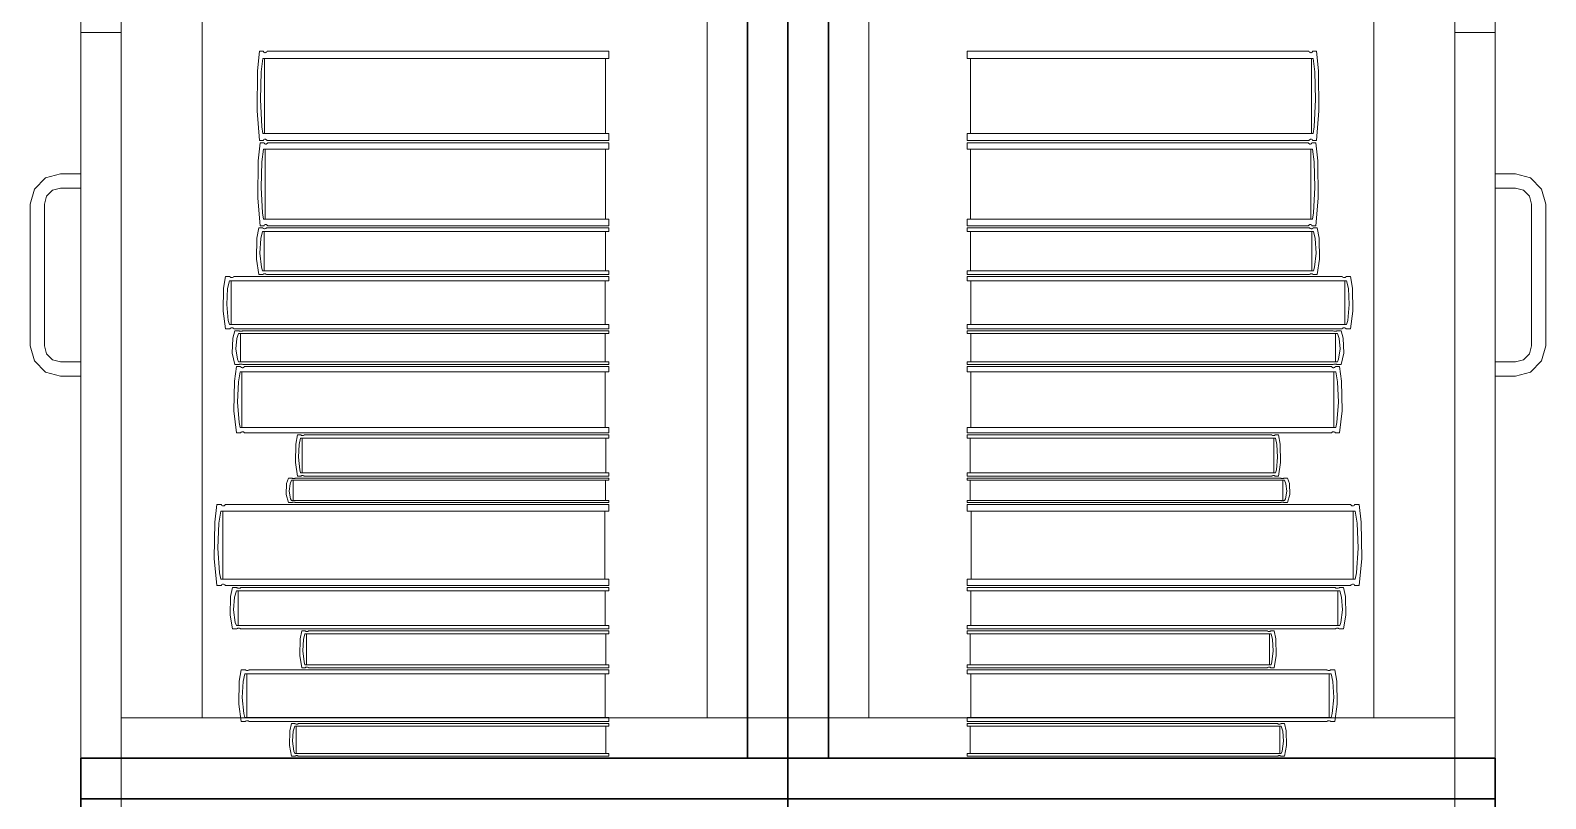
# Model space of a CAD drawing. Header units: inches. Extents: x -38 to 5698, y -33 to 92.
# Drawn here: x 105.296 to 106.046, y 35 to 35.38 of the extents above; entities that cross this region are included whole.
import ezdxf

# ---------------------------------------------------------------- set-up
doc = ezdxf.new("R2010")
doc.units = ezdxf.units.IN
doc.header["$MEASUREMENT"] = 0
doc.set_wipeout_variables(frame=1)
doc.linetypes.add('Wipeout_Contour', pattern=[1, 0, -1])
doc.layers.add('Interior - Mobiliario', color=7, linetype='Continuous')

msp = doc.modelspace()

# ---------------------------------------------------------------- linework, layer by layer
at = {"layer": 'Interior - Mobiliario', "color": 175, "linetype": 'Continuous', "lineweight": 13}
for p, q in [((105.34118, 36.48), (105.34118, 35.02)), ((105.65118, 35.02), (105.65118, 36.48)), ((105.69118, 35.02), (105.69118, 36.48)), ((106.00118, 36.48), (106.00118, 35.02)), ((105.34118, 36.46), (105.34118, 35.04)), ((105.38118, 35.04), (105.38118, 36.46)), ((105.63118, 36.46), (105.63118, 35.04)), ((105.71118, 36.46), (105.71118, 35.04)), ((105.96118, 35.04), (105.96118, 36.46)), ((106.00118, 36.46), (106.00118, 35.04)), ((105.32118, 35.379), (105.34118, 35.379)), ((106.02118, 35.379), (106.00118, 35.379)), ((105.40956, 35.36962), (105.40861, 35.35993)), ((105.41144, 35.36962), (105.40956, 35.36962)), ((105.41049, 35.35947), (105.41129, 35.36609)), ((105.41129, 35.36609), (105.58252, 35.36609)), ((105.41154, 35.36945), (105.41144, 35.36962)), ((105.41175, 35.36918), (105.41154, 35.36945)), ((105.41199, 35.369), (105.41175, 35.36918)), ((105.41224, 35.3689), (105.41199, 35.369)), ((105.41215, 35.36609), (105.41215, 35.32897)), ((105.4125, 35.36889), (105.41224, 35.3689)), ((105.41275, 35.36897), (105.4125, 35.36889)), ((105.41299, 35.36913), (105.41275, 35.36897)), ((105.41321, 35.36939), (105.41299, 35.36913)), ((105.41336, 35.36962), (105.41321, 35.36939)), ((105.58252, 35.36962), (105.41336, 35.36962)), ((105.58079, 35.32897), (105.58079, 35.36609)), ((105.58252, 35.36609), (105.58252, 35.36962)), ((105.75984, 35.36609), (105.75984, 35.36962)), ((105.75984, 35.36962), (105.92901, 35.36962)), ((105.93107, 35.36609), (105.75984, 35.36609)), ((105.76157, 35.32897), (105.76157, 35.36609)), ((105.92901, 35.36962), (105.92915, 35.36939)), ((105.92915, 35.36939), (105.92937, 35.36913)), ((105.92937, 35.36913), (105.92961, 35.36897)), ((105.92961, 35.36897), (105.92987, 35.36889)), ((105.92987, 35.36889), (105.93012, 35.3689)), ((105.93012, 35.3689), (105.93037, 35.369)), ((105.93021, 35.36609), (105.93021, 35.32897)), ((105.93037, 35.369), (105.93061, 35.36918)), ((105.93061, 35.36918), (105.93083, 35.36945)), ((105.93083, 35.36945), (105.93092, 35.36962)), ((105.93092, 35.36962), (105.9328, 35.36962)), ((105.93187, 35.35947), (105.93107, 35.36609)), ((105.9328, 35.36962), (105.93375, 35.35993)), ((105.40861, 35.35993), (105.4084, 35.34017)), ((105.41005, 35.34587), (105.41049, 35.35947)), ((105.93231, 35.34587), (105.93187, 35.35947)), ((105.93375, 35.35993), (105.93397, 35.34017)), ((105.4084, 35.34017), (105.40956, 35.32544)), ((105.41078, 35.33233), (105.41005, 35.34587)), ((105.93159, 35.33233), (105.93231, 35.34587)), ((105.93397, 35.34017), (105.9328, 35.32544)), ((105.40956, 35.32544), (105.41144, 35.32544)), ((105.41129, 35.32897), (105.41078, 35.33233)), ((105.58252, 35.32897), (105.41129, 35.32897)), ((105.41144, 35.32544), (105.41158, 35.32568)), ((105.41158, 35.32568), (105.41181, 35.32593)), ((105.41181, 35.32593), (105.41205, 35.3261)), ((105.41205, 35.3261), (105.4123, 35.32618)), ((105.4123, 35.32618), (105.41255, 35.32617)), ((105.41255, 35.32617), (105.4128, 35.32607)), ((105.4128, 35.32607), (105.41304, 35.32588)), ((105.41304, 35.32588), (105.41326, 35.32561)), ((105.41326, 35.32561), (105.41336, 35.32544)), ((105.41336, 35.32544), (105.58252, 35.32544)), ((105.58252, 35.32544), (105.58252, 35.32897)), ((105.75984, 35.32544), (105.75984, 35.32897)), ((105.75984, 35.32897), (105.93107, 35.32897)), ((105.92901, 35.32544), (105.75984, 35.32544)), ((105.9291, 35.32561), (105.92901, 35.32544)), ((105.92932, 35.32588), (105.9291, 35.32561)), ((105.92956, 35.32607), (105.92932, 35.32588)), ((105.92981, 35.32617), (105.92956, 35.32607)), ((105.93006, 35.32618), (105.92981, 35.32617)), ((105.93032, 35.3261), (105.93006, 35.32618)), ((105.93056, 35.32593), (105.93032, 35.3261)), ((105.93078, 35.32568), (105.93056, 35.32593)), ((105.93092, 35.32544), (105.93078, 35.32568)), ((105.9328, 35.32544), (105.93092, 35.32544)), ((105.93107, 35.32897), (105.93159, 35.33233)), ((105.40991, 35.32444), (105.40896, 35.31541)), ((105.41178, 35.32444), (105.40991, 35.32444)), ((105.41084, 35.31498), (105.41163, 35.32115)), ((105.41163, 35.32115), (105.58252, 35.32115)), ((105.41188, 35.32428), (105.41178, 35.32444)), ((105.4121, 35.32403), (105.41188, 35.32428)), ((105.41233, 35.32386), (105.4121, 35.32403)), ((105.41258, 35.32376), (105.41233, 35.32386)), ((105.4125, 35.32115), (105.4125, 35.28657)), ((105.41284, 35.32375), (105.41258, 35.32376)), ((105.41309, 35.32383), (105.41284, 35.32375)), ((105.41333, 35.32398), (105.41309, 35.32383)), ((105.41355, 35.32422), (105.41333, 35.32398)), ((105.41369, 35.32444), (105.41355, 35.32422)), ((105.58252, 35.32444), (105.41369, 35.32444)), ((105.5808, 35.28657), (105.5808, 35.32115)), ((105.58252, 35.32115), (105.58252, 35.32444)), ((105.75984, 35.32115), (105.75984, 35.32444)), ((105.75984, 35.32444), (105.92867, 35.32444)), ((105.93073, 35.32115), (105.75984, 35.32115)), ((105.76156, 35.28657), (105.76156, 35.32115)), ((105.92867, 35.32444), (105.92881, 35.32422)), ((105.92881, 35.32422), (105.92903, 35.32398)), ((105.92903, 35.32398), (105.92927, 35.32383)), ((105.92927, 35.32383), (105.92952, 35.32375)), ((105.92952, 35.32375), (105.92978, 35.32376)), ((105.92978, 35.32376), (105.93003, 35.32386)), ((105.92987, 35.32115), (105.92987, 35.28657)), ((105.93003, 35.32386), (105.93027, 35.32403)), ((105.93027, 35.32403), (105.93048, 35.32428)), ((105.93048, 35.32428), (105.93058, 35.32444)), ((105.93058, 35.32444), (105.93246, 35.32444)), ((105.93152, 35.31498), (105.93073, 35.32115)), ((105.93246, 35.32444), (105.9334, 35.31541)), ((105.40896, 35.31541), (105.40875, 35.29701)), ((105.4104, 35.30231), (105.41084, 35.31498)), ((105.93196, 35.30231), (105.93152, 35.31498)), ((105.9334, 35.31541), (105.93362, 35.29701)), ((105.30368, 35.30699), (105.29819, 35.3015)), ((105.31118, 35.309), (105.30368, 35.30699)), ((105.32118, 35.309), (105.31118, 35.309)), ((105.32118, 35.302), (105.32118, 35.309)), ((106.02118, 35.309), (106.03118, 35.309)), ((106.02118, 35.302), (106.02118, 35.309)), ((106.03118, 35.309), (106.03868, 35.30699)), ((106.03868, 35.30699), (106.04417, 35.3015)), ((105.29819, 35.3015), (105.29618, 35.294)), ((105.30318, 35.294), (105.30425, 35.298)), ((105.30425, 35.298), (105.30718, 35.30093)), ((105.30718, 35.30093), (105.31118, 35.302)), ((105.31118, 35.302), (105.32118, 35.302)), ((105.40875, 35.29701), (105.40991, 35.28328)), ((105.41112, 35.2897), (105.4104, 35.30231)), ((105.93124, 35.2897), (105.93196, 35.30231)), ((105.93362, 35.29701), (105.93246, 35.28328)), ((106.03118, 35.302), (106.02118, 35.302)), ((106.03518, 35.30093), (106.03118, 35.302)), ((106.03811, 35.298), (106.03518, 35.30093)), ((106.03918, 35.294), (106.03811, 35.298)), ((106.04417, 35.3015), (106.04618, 35.294)), ((105.29618, 35.294), (105.29618, 35.224)), ((105.30318, 35.224), (105.30318, 35.294)), ((105.41163, 35.28657), (105.41112, 35.2897)), ((105.93073, 35.28657), (105.93124, 35.2897)), ((106.03918, 35.224), (106.03918, 35.294)), ((106.04618, 35.294), (106.04618, 35.224)), ((105.40932, 35.28228), (105.40837, 35.27722)), ((105.4112, 35.28228), (105.40932, 35.28228)), ((105.40991, 35.28328), (105.41178, 35.28328)), ((105.41025, 35.27698), (105.41105, 35.28043)), ((105.41105, 35.28043), (105.58252, 35.28043)), ((105.4113, 35.28219), (105.4112, 35.28228)), ((105.41152, 35.28205), (105.4113, 35.28219)), ((105.41175, 35.28195), (105.41152, 35.28205)), ((105.58252, 35.28657), (105.41163, 35.28657)), ((105.41201, 35.2819), (105.41175, 35.28195)), ((105.41178, 35.28328), (105.41193, 35.2835)), ((105.41192, 35.28043), (105.41192, 35.26104)), ((105.41193, 35.2835), (105.41215, 35.28374)), ((105.41226, 35.2819), (105.41201, 35.2819)), ((105.41215, 35.28374), (105.41239, 35.28389)), ((105.41251, 35.28194), (105.41226, 35.2819)), ((105.41239, 35.28389), (105.41264, 35.28397)), ((105.41275, 35.28203), (105.41251, 35.28194)), ((105.41264, 35.28397), (105.41289, 35.28396)), ((105.41298, 35.28216), (105.41275, 35.28203)), ((105.41289, 35.28396), (105.41314, 35.28387)), ((105.41312, 35.28228), (105.41298, 35.28216)), ((105.58252, 35.28228), (105.41312, 35.28228)), ((105.41314, 35.28387), (105.41338, 35.28369)), ((105.41338, 35.28369), (105.4136, 35.28344)), ((105.4136, 35.28344), (105.41369, 35.28328)), ((105.41369, 35.28328), (105.58252, 35.28328)), ((105.58079, 35.26104), (105.58079, 35.28043)), ((105.58252, 35.28328), (105.58252, 35.28657)), ((105.58252, 35.28043), (105.58252, 35.28228)), ((105.75984, 35.28328), (105.75984, 35.28657)), ((105.75984, 35.28657), (105.93073, 35.28657)), ((105.92867, 35.28328), (105.75984, 35.28328)), ((105.75984, 35.28043), (105.75984, 35.28228)), ((105.75984, 35.28228), (105.92924, 35.28228)), ((105.93131, 35.28043), (105.75984, 35.28043)), ((105.76157, 35.26104), (105.76157, 35.28043)), ((105.92876, 35.28344), (105.92867, 35.28328)), ((105.92898, 35.28369), (105.92876, 35.28344)), ((105.92922, 35.28387), (105.92898, 35.28369)), ((105.92947, 35.28396), (105.92922, 35.28387)), ((105.92924, 35.28228), (105.92939, 35.28216)), ((105.92939, 35.28216), (105.92961, 35.28203)), ((105.92972, 35.28397), (105.92947, 35.28396)), ((105.92961, 35.28203), (105.92985, 35.28194)), ((105.92997, 35.28389), (105.92972, 35.28397)), ((105.92985, 35.28194), (105.9301, 35.2819)), ((105.93022, 35.28374), (105.92997, 35.28389)), ((105.9301, 35.2819), (105.93036, 35.2819)), ((105.93044, 35.2835), (105.93022, 35.28374)), ((105.93036, 35.2819), (105.93061, 35.28195)), ((105.93058, 35.28328), (105.93044, 35.2835)), ((105.93045, 35.28043), (105.93045, 35.26104)), ((105.93246, 35.28328), (105.93058, 35.28328)), ((105.93061, 35.28195), (105.93085, 35.28205)), ((105.93085, 35.28205), (105.93107, 35.28219)), ((105.93107, 35.28219), (105.93116, 35.28228)), ((105.93116, 35.28228), (105.93304, 35.28228)), ((105.93211, 35.27698), (105.93131, 35.28043)), ((105.93304, 35.28228), (105.93399, 35.27722)), ((105.40837, 35.27722), (105.40816, 35.26689)), ((105.40981, 35.26987), (105.41025, 35.27698)), ((105.93255, 35.26987), (105.93211, 35.27698)), ((105.93399, 35.27722), (105.93421, 35.26689)), ((105.40816, 35.26689), (105.40932, 35.25919)), ((105.41054, 35.26279), (105.40981, 35.26987)), ((105.93183, 35.26279), (105.93255, 35.26987)), ((105.93421, 35.26689), (105.93304, 35.25919)), ((105.39283, 35.25819), (105.39179, 35.25254)), ((105.39489, 35.25819), (105.39283, 35.25819)), ((105.39499, 35.25809), (105.39489, 35.25819)), ((105.39523, 35.25793), (105.39499, 35.25809)), ((105.39549, 35.25782), (105.39523, 35.25793)), ((105.39577, 35.25776), (105.39549, 35.25782)), ((105.39605, 35.25776), (105.39577, 35.25776)), ((105.39632, 35.25781), (105.39605, 35.25776)), ((105.39659, 35.2579), (105.39632, 35.25781)), ((105.39683, 35.25805), (105.39659, 35.2579)), ((105.39699, 35.25819), (105.39683, 35.25805)), ((105.58252, 35.25819), (105.39699, 35.25819)), ((105.40932, 35.25919), (105.4112, 35.25919)), ((105.41105, 35.26104), (105.41054, 35.26279)), ((105.58252, 35.26104), (105.41105, 35.26104)), ((105.4112, 35.25919), (105.41134, 35.25931)), ((105.41134, 35.25931), (105.41157, 35.25944)), ((105.41157, 35.25944), (105.41181, 35.25953)), ((105.41181, 35.25953), (105.41206, 35.25958)), ((105.41206, 35.25958), (105.41232, 35.25957)), ((105.41232, 35.25957), (105.41257, 35.25952)), ((105.41257, 35.25952), (105.41281, 35.25942)), ((105.41281, 35.25942), (105.41302, 35.25928)), ((105.41302, 35.25928), (105.41312, 35.25919)), ((105.41312, 35.25919), (105.58252, 35.25919)), ((105.58252, 35.25919), (105.58252, 35.26104)), ((105.58252, 35.25613), (105.58252, 35.25819)), ((105.75984, 35.25919), (105.75984, 35.26104)), ((105.75984, 35.26104), (105.93131, 35.26104)), ((105.92924, 35.25919), (105.75984, 35.25919)), ((105.75984, 35.25613), (105.75984, 35.25819)), ((105.75984, 35.25819), (105.94537, 35.25819)), ((105.92934, 35.25928), (105.92924, 35.25919)), ((105.92956, 35.25942), (105.92934, 35.25928)), ((105.9298, 35.25952), (105.92956, 35.25942)), ((105.93005, 35.25957), (105.9298, 35.25952)), ((105.9303, 35.25958), (105.93005, 35.25957)), ((105.93055, 35.25953), (105.9303, 35.25958)), ((105.9308, 35.25944), (105.93055, 35.25953)), ((105.93102, 35.25931), (105.9308, 35.25944)), ((105.93116, 35.25919), (105.93102, 35.25931)), ((105.93304, 35.25919), (105.93116, 35.25919)), ((105.93131, 35.26104), (105.93183, 35.26279)), ((105.94537, 35.25819), (105.94553, 35.25805)), ((105.94553, 35.25805), (105.94577, 35.2579)), ((105.94577, 35.2579), (105.94604, 35.25781)), ((105.94604, 35.25781), (105.94632, 35.25776)), ((105.94632, 35.25776), (105.9466, 35.25776)), ((105.9466, 35.25776), (105.94687, 35.25782)), ((105.94687, 35.25782), (105.94713, 35.25793)), ((105.94713, 35.25793), (105.94737, 35.25809)), ((105.94737, 35.25809), (105.94748, 35.25819)), ((105.94748, 35.25819), (105.94954, 35.25819)), ((105.94954, 35.25819), (105.95058, 35.25254)), ((105.39179, 35.25254), (105.39155, 35.24103)), ((105.39337, 35.24435), (105.39385, 35.25227)), ((105.39385, 35.25227), (105.39472, 35.25613)), ((105.39472, 35.25613), (105.58252, 35.25613)), ((105.39567, 35.25613), (105.39567, 35.23451)), ((105.58063, 35.23451), (105.58063, 35.25613)), ((105.94764, 35.25613), (105.75984, 35.25613)), ((105.76174, 35.23451), (105.76174, 35.25613)), ((105.94669, 35.25613), (105.94669, 35.23451)), ((105.94851, 35.25227), (105.94764, 35.25613)), ((105.94899, 35.24435), (105.94851, 35.25227)), ((105.95058, 35.25254), (105.95081, 35.24103)), ((105.39416, 35.23646), (105.39337, 35.24435)), ((105.9482, 35.23646), (105.94899, 35.24435)), ((105.39155, 35.24103), (105.39283, 35.23245)), ((105.39472, 35.23451), (105.39416, 35.23646)), ((105.94764, 35.23451), (105.9482, 35.23646)), ((105.95081, 35.24103), (105.94954, 35.23245)), ((105.39283, 35.23245), (105.39489, 35.23245)), ((105.58252, 35.23451), (105.39472, 35.23451)), ((105.39489, 35.23245), (105.39504, 35.23259)), ((105.39504, 35.23259), (105.39529, 35.23273)), ((105.39529, 35.23273), (105.39555, 35.23283)), ((105.39555, 35.23283), (105.39583, 35.23288)), ((105.39583, 35.23288), (105.39611, 35.23287)), ((105.39611, 35.23287), (105.39638, 35.23281)), ((105.39636, 35.22777), (105.39613, 35.22027)), ((105.39737, 35.23145), (105.39636, 35.22777)), ((105.39638, 35.23281), (105.39664, 35.2327)), ((105.39664, 35.2327), (105.39688, 35.23255)), ((105.39688, 35.23255), (105.39699, 35.23245)), ((105.39699, 35.23245), (105.58252, 35.23245)), ((105.39938, 35.23145), (105.39737, 35.23145)), ((105.3979, 35.22244), (105.39837, 35.2276)), ((105.39837, 35.2276), (105.39922, 35.23011)), ((105.39922, 35.23011), (105.58252, 35.23011)), ((105.39948, 35.23138), (105.39938, 35.23145)), ((105.39972, 35.23128), (105.39948, 35.23138)), ((105.39997, 35.23121), (105.39972, 35.23128)), ((105.40024, 35.23117), (105.39997, 35.23121)), ((105.40015, 35.23011), (105.40015, 35.21602)), ((105.40051, 35.23117), (105.40024, 35.23117)), ((105.40078, 35.2312), (105.40051, 35.23117)), ((105.40104, 35.23126), (105.40078, 35.2312)), ((105.40128, 35.23136), (105.40104, 35.23126)), ((105.40143, 35.23145), (105.40128, 35.23136)), ((105.58252, 35.23145), (105.40143, 35.23145)), ((105.58067, 35.21602), (105.58067, 35.23011)), ((105.58252, 35.23245), (105.58252, 35.23451)), ((105.58252, 35.23011), (105.58252, 35.23145)), ((105.75984, 35.23245), (105.75984, 35.23451)), ((105.75984, 35.23451), (105.94764, 35.23451)), ((105.94537, 35.23245), (105.75984, 35.23245)), ((105.75984, 35.23011), (105.75984, 35.23145)), ((105.75984, 35.23145), (105.94093, 35.23145)), ((105.94314, 35.23011), (105.75984, 35.23011)), ((105.76169, 35.21602), (105.76169, 35.23011)), ((105.94093, 35.23145), (105.94108, 35.23136)), ((105.94108, 35.23136), (105.94132, 35.23126)), ((105.94132, 35.23126), (105.94158, 35.2312)), ((105.94158, 35.2312), (105.94185, 35.23117)), ((105.94185, 35.23117), (105.94212, 35.23117)), ((105.94212, 35.23117), (105.94239, 35.23121)), ((105.94222, 35.23011), (105.94222, 35.21602)), ((105.94239, 35.23121), (105.94265, 35.23128)), ((105.94265, 35.23128), (105.94288, 35.23138)), ((105.94288, 35.23138), (105.94298, 35.23145)), ((105.94298, 35.23145), (105.94499, 35.23145)), ((105.94399, 35.2276), (105.94314, 35.23011)), ((105.94447, 35.22244), (105.94399, 35.2276)), ((105.94499, 35.23145), (105.94601, 35.22777)), ((105.94548, 35.23255), (105.94537, 35.23245)), ((105.94572, 35.2327), (105.94548, 35.23255)), ((105.94598, 35.23281), (105.94572, 35.2327)), ((105.94625, 35.23287), (105.94598, 35.23281)), ((105.94601, 35.22777), (105.94624, 35.22027)), ((105.94653, 35.23288), (105.94625, 35.23287)), ((105.94681, 35.23283), (105.94653, 35.23288)), ((105.94707, 35.23273), (105.94681, 35.23283)), ((105.94732, 35.23259), (105.94707, 35.23273)), ((105.94748, 35.23245), (105.94732, 35.23259)), ((105.94954, 35.23245), (105.94748, 35.23245)), ((105.29618, 35.224), (105.29819, 35.2165)), ((105.30425, 35.22), (105.30318, 35.224)), ((105.30718, 35.21707), (105.30425, 35.22)), ((105.39613, 35.22027), (105.39737, 35.21468)), ((105.39867, 35.21729), (105.3979, 35.22244)), ((105.94369, 35.21729), (105.94447, 35.22244)), ((105.94624, 35.22027), (105.94499, 35.21468)), ((106.03518, 35.21707), (106.03811, 35.22)), ((106.03811, 35.22), (106.03918, 35.224)), ((106.04618, 35.224), (106.04417, 35.2165)), ((105.29819, 35.2165), (105.30368, 35.21101)), ((105.31118, 35.216), (105.30718, 35.21707)), ((105.32118, 35.216), (105.31118, 35.216)), ((105.32118, 35.209), (105.32118, 35.216)), ((105.39818, 35.21368), (105.39718, 35.20649)), ((105.39737, 35.21468), (105.39938, 35.21468)), ((105.40019, 35.21368), (105.39818, 35.21368)), ((105.39922, 35.21602), (105.39867, 35.21729)), ((105.58252, 35.21602), (105.39922, 35.21602)), ((105.39938, 35.21468), (105.39953, 35.21477)), ((105.39953, 35.21477), (105.39977, 35.21487)), ((105.39977, 35.21487), (105.40003, 35.21493)), ((105.40003, 35.21493), (105.4003, 35.21496)), ((105.40029, 35.21355), (105.40019, 35.21368)), ((105.40052, 35.21336), (105.40029, 35.21355)), ((105.4003, 35.21496), (105.40057, 35.21496)), ((105.40078, 35.21322), (105.40052, 35.21336)), ((105.40057, 35.21496), (105.40084, 35.21492)), ((105.40104, 35.21314), (105.40078, 35.21322)), ((105.40084, 35.21492), (105.4011, 35.21485)), ((105.40132, 35.21313), (105.40104, 35.21314)), ((105.4011, 35.21485), (105.40133, 35.21475)), ((105.40158, 35.21319), (105.40132, 35.21313)), ((105.40133, 35.21475), (105.40143, 35.21468)), ((105.40143, 35.21468), (105.58252, 35.21468)), ((105.40184, 35.21332), (105.40158, 35.21319)), ((105.40208, 35.21351), (105.40184, 35.21332)), ((105.40223, 35.21368), (105.40208, 35.21351)), ((105.58252, 35.21368), (105.40223, 35.21368)), ((105.58252, 35.21468), (105.58252, 35.21602)), ((105.58252, 35.21106), (105.58252, 35.21368)), ((105.75984, 35.21468), (105.75984, 35.21602)), ((105.75984, 35.21602), (105.94314, 35.21602)), ((105.94093, 35.21468), (105.75984, 35.21468)), ((105.75984, 35.21106), (105.75984, 35.21368)), ((105.75984, 35.21368), (105.94013, 35.21368)), ((105.94013, 35.21368), (105.94029, 35.21351)), ((105.94029, 35.21351), (105.94052, 35.21332)), ((105.94052, 35.21332), (105.94078, 35.21319)), ((105.94078, 35.21319), (105.94105, 35.21313)), ((105.94103, 35.21475), (105.94093, 35.21468)), ((105.94127, 35.21485), (105.94103, 35.21475)), ((105.94105, 35.21313), (105.94132, 35.21314)), ((105.94152, 35.21492), (105.94127, 35.21485)), ((105.94132, 35.21314), (105.94159, 35.21322)), ((105.94179, 35.21496), (105.94152, 35.21492)), ((105.94159, 35.21322), (105.94184, 35.21336)), ((105.94206, 35.21496), (105.94179, 35.21496)), ((105.94184, 35.21336), (105.94207, 35.21355)), ((105.94233, 35.21493), (105.94206, 35.21496)), ((105.94207, 35.21355), (105.94218, 35.21368)), ((105.94218, 35.21368), (105.94418, 35.21368)), ((105.94259, 35.21487), (105.94233, 35.21493)), ((105.94283, 35.21477), (105.94259, 35.21487)), ((105.94298, 35.21468), (105.94283, 35.21477)), ((105.94499, 35.21468), (105.94298, 35.21468)), ((105.94314, 35.21602), (105.94369, 35.21729)), ((105.94418, 35.21368), (105.94519, 35.20649)), ((106.02118, 35.216), (106.03118, 35.216)), ((106.02118, 35.209), (106.02118, 35.216)), ((106.03118, 35.216), (106.03518, 35.21707)), ((106.04417, 35.2165), (106.03868, 35.21101)), ((105.30368, 35.21101), (105.31118, 35.209)), ((105.31118, 35.209), (105.32118, 35.209)), ((105.39718, 35.20649), (105.39695, 35.19182)), ((105.39871, 35.19605), (105.39918, 35.20615)), ((105.39918, 35.20615), (105.40003, 35.21106)), ((105.40003, 35.21106), (105.58252, 35.21106)), ((105.40095, 35.21106), (105.40095, 35.18351)), ((105.58068, 35.18351), (105.58068, 35.21106)), ((105.94234, 35.21106), (105.75984, 35.21106)), ((105.76168, 35.18351), (105.76168, 35.21106)), ((105.94141, 35.21106), (105.94141, 35.18351)), ((105.94318, 35.20615), (105.94234, 35.21106)), ((105.94365, 35.19605), (105.94318, 35.20615)), ((105.94519, 35.20649), (105.94542, 35.19182)), ((106.03118, 35.209), (106.02118, 35.209)), ((106.03868, 35.21101), (106.03118, 35.209)), ((105.39695, 35.19182), (105.39818, 35.18088)), ((105.39948, 35.186), (105.39871, 35.19605)), ((105.94288, 35.186), (105.94365, 35.19605)), ((105.94542, 35.19182), (105.94418, 35.18088)), ((105.40003, 35.18351), (105.39948, 35.186)), ((105.58252, 35.18351), (105.40003, 35.18351)), ((105.58252, 35.18088), (105.58252, 35.18351)), ((105.75984, 35.18088), (105.75984, 35.18351)), ((105.75984, 35.18351), (105.94234, 35.18351)), ((105.94234, 35.18351), (105.94288, 35.186)), ((105.39818, 35.18088), (105.40019, 35.18088)), ((105.40019, 35.18088), (105.40034, 35.18106)), ((105.40034, 35.18106), (105.40058, 35.18125)), ((105.40058, 35.18125), (105.40083, 35.18137)), ((105.40083, 35.18137), (105.4011, 35.18143)), ((105.4011, 35.18143), (105.40137, 35.18142)), ((105.40137, 35.18142), (105.40164, 35.18135)), ((105.40164, 35.18135), (105.40189, 35.18121)), ((105.40189, 35.18121), (105.40213, 35.18101)), ((105.40213, 35.18101), (105.40223, 35.18088)), ((105.40223, 35.18088), (105.58252, 35.18088)), ((105.42757, 35.17541), (105.42738, 35.1663)), ((105.42841, 35.17988), (105.42757, 35.17541)), ((105.43009, 35.17988), (105.42841, 35.17988)), ((105.42885, 35.16893), (105.42924, 35.1752)), ((105.42924, 35.1752), (105.42995, 35.17825)), ((105.42995, 35.17825), (105.58252, 35.17825)), ((105.43017, 35.1798), (105.43009, 35.17988)), ((105.43037, 35.17968), (105.43017, 35.1798)), ((105.43058, 35.17959), (105.43037, 35.17968)), ((105.4308, 35.17955), (105.43058, 35.17959)), ((105.43072, 35.17825), (105.43072, 35.16114)), ((105.43103, 35.17954), (105.4308, 35.17955)), ((105.43125, 35.17958), (105.43103, 35.17954)), ((105.43147, 35.17966), (105.43125, 35.17958)), ((105.43167, 35.17977), (105.43147, 35.17966)), ((105.43179, 35.17988), (105.43167, 35.17977)), ((105.58252, 35.17988), (105.43179, 35.17988)), ((105.58098, 35.16114), (105.58098, 35.17825)), ((105.58252, 35.17825), (105.58252, 35.17988)), ((105.94013, 35.18088), (105.75984, 35.18088)), ((105.75984, 35.17825), (105.75984, 35.17988)), ((105.75984, 35.17988), (105.91057, 35.17988)), ((105.91241, 35.17825), (105.75984, 35.17825)), ((105.76138, 35.16114), (105.76138, 35.17825)), ((105.91057, 35.17988), (105.9107, 35.17977)), ((105.9107, 35.17977), (105.9109, 35.17966)), ((105.9109, 35.17966), (105.91111, 35.17958)), ((105.91111, 35.17958), (105.91133, 35.17954)), ((105.91133, 35.17954), (105.91156, 35.17955)), ((105.91156, 35.17955), (105.91178, 35.17959)), ((105.91164, 35.17825), (105.91164, 35.16114)), ((105.91178, 35.17959), (105.912, 35.17968)), ((105.912, 35.17968), (105.91219, 35.1798)), ((105.91219, 35.1798), (105.91228, 35.17988)), ((105.91228, 35.17988), (105.91395, 35.17988)), ((105.91312, 35.1752), (105.91241, 35.17825)), ((105.91351, 35.16893), (105.91312, 35.1752)), ((105.91395, 35.17988), (105.9148, 35.17541)), ((105.9148, 35.17541), (105.91499, 35.1663)), ((105.94024, 35.18101), (105.94013, 35.18088)), ((105.94047, 35.18121), (105.94024, 35.18101)), ((105.94072, 35.18135), (105.94047, 35.18121)), ((105.94099, 35.18142), (105.94072, 35.18135)), ((105.94126, 35.18143), (105.94099, 35.18142)), ((105.94153, 35.18137), (105.94126, 35.18143)), ((105.94179, 35.18125), (105.94153, 35.18137)), ((105.94202, 35.18106), (105.94179, 35.18125)), ((105.94218, 35.18088), (105.94202, 35.18106)), ((105.94418, 35.18088), (105.94218, 35.18088)), ((105.4295, 35.16268), (105.42885, 35.16893)), ((105.91287, 35.16268), (105.91351, 35.16893)), ((105.42738, 35.1663), (105.42841, 35.1595)), ((105.42995, 35.16114), (105.4295, 35.16268)), ((105.58252, 35.16114), (105.42995, 35.16114)), ((105.58252, 35.1595), (105.58252, 35.16114)), ((105.75984, 35.1595), (105.75984, 35.16114)), ((105.75984, 35.16114), (105.91241, 35.16114)), ((105.91241, 35.16114), (105.91287, 35.16268)), ((105.91499, 35.1663), (105.91395, 35.1595)), ((105.42303, 35.15586), (105.42283, 35.15048)), ((105.4239, 35.1585), (105.42303, 35.15586)), ((105.42562, 35.1585), (105.4239, 35.1585)), ((105.42435, 35.15203), (105.42476, 35.15574)), ((105.42476, 35.15574), (105.42548, 35.15754)), ((105.42548, 35.15754), (105.58252, 35.15754)), ((105.42571, 35.15846), (105.42562, 35.1585)), ((105.42591, 35.15839), (105.42571, 35.15846)), ((105.42613, 35.15833), (105.42591, 35.15839)), ((105.42636, 35.15831), (105.42613, 35.15833)), ((105.42628, 35.15754), (105.42628, 35.14743)), ((105.42659, 35.1583), (105.42636, 35.15831)), ((105.42682, 35.15833), (105.42659, 35.1583)), ((105.42704, 35.15837), (105.42682, 35.15833)), ((105.42725, 35.15844), (105.42704, 35.15837)), ((105.42738, 35.1585), (105.42725, 35.15844)), ((105.58252, 35.1585), (105.42738, 35.1585)), ((105.42841, 35.1595), (105.43009, 35.1595)), ((105.43009, 35.1595), (105.43021, 35.15961)), ((105.43021, 35.15961), (105.43041, 35.15973)), ((105.43041, 35.15973), (105.43063, 35.15981)), ((105.43063, 35.15981), (105.43085, 35.15985)), ((105.43085, 35.15985), (105.43108, 35.15984)), ((105.43108, 35.15984), (105.4313, 35.15979)), ((105.4313, 35.15979), (105.43151, 35.15971)), ((105.43151, 35.15971), (105.43171, 35.15958)), ((105.43171, 35.15958), (105.43179, 35.1595)), ((105.43179, 35.1595), (105.58252, 35.1595)), ((105.58094, 35.14743), (105.58094, 35.15754)), ((105.58252, 35.15754), (105.58252, 35.1585)), ((105.91057, 35.1595), (105.75984, 35.1595)), ((105.75984, 35.15754), (105.75984, 35.1585)), ((105.75984, 35.1585), (105.91498, 35.1585)), ((105.91688, 35.15754), (105.75984, 35.15754)), ((105.76142, 35.14743), (105.76142, 35.15754)), ((105.91066, 35.15958), (105.91057, 35.1595)), ((105.91085, 35.15971), (105.91066, 35.15958)), ((105.91106, 35.15979), (105.91085, 35.15971)), ((105.91128, 35.15984), (105.91106, 35.15979)), ((105.91151, 35.15985), (105.91128, 35.15984)), ((105.91174, 35.15981), (105.91151, 35.15985)), ((105.91195, 35.15973), (105.91174, 35.15981)), ((105.91215, 35.15961), (105.91195, 35.15973)), ((105.91228, 35.1595), (105.91215, 35.15961)), ((105.91395, 35.1595), (105.91228, 35.1595)), ((105.91498, 35.1585), (105.91511, 35.15844)), ((105.91511, 35.15844), (105.91532, 35.15837)), ((105.91532, 35.15837), (105.91554, 35.15833)), ((105.91554, 35.15833), (105.91577, 35.1583)), ((105.91577, 35.1583), (105.916, 35.15831)), ((105.916, 35.15831), (105.91623, 35.15833)), ((105.91609, 35.15754), (105.91609, 35.14743)), ((105.91623, 35.15833), (105.91645, 35.15839)), ((105.91645, 35.15839), (105.91665, 35.15846)), ((105.91665, 35.15846), (105.91674, 35.1585)), ((105.91674, 35.1585), (105.91846, 35.1585)), ((105.91761, 35.15574), (105.91688, 35.15754)), ((105.91801, 35.15203), (105.91761, 35.15574)), ((105.91846, 35.1585), (105.91933, 35.15586)), ((105.91933, 35.15586), (105.91953, 35.15048)), ((105.38852, 35.14547), (105.38745, 35.13668)), ((105.39062, 35.14547), (105.38852, 35.14547)), ((105.39073, 35.14531), (105.39062, 35.14547)), ((105.39098, 35.14507), (105.39073, 35.14531)), ((105.39124, 35.1449), (105.39098, 35.14507)), ((105.39236, 35.14502), (105.39209, 35.14487)), ((105.39261, 35.14525), (105.39236, 35.14502)), ((105.39277, 35.14547), (105.39261, 35.14525)), ((105.58252, 35.14547), (105.39277, 35.14547)), ((105.42283, 35.15048), (105.4239, 35.14647)), ((105.4239, 35.14647), (105.42562, 35.14647)), ((105.42501, 35.14834), (105.42435, 35.15203)), ((105.42548, 35.14743), (105.42501, 35.14834)), ((105.58252, 35.14743), (105.42548, 35.14743)), ((105.42562, 35.14647), (105.42575, 35.14653)), ((105.42575, 35.14653), (105.42596, 35.1466)), ((105.42596, 35.1466), (105.42618, 35.14665)), ((105.42618, 35.14665), (105.42641, 35.14667)), ((105.42641, 35.14667), (105.42664, 35.14666)), ((105.42664, 35.14666), (105.42687, 35.14664)), ((105.42687, 35.14664), (105.42709, 35.14659)), ((105.42709, 35.14659), (105.42729, 35.14651)), ((105.42729, 35.14651), (105.42738, 35.14647)), ((105.42738, 35.14647), (105.58252, 35.14647)), ((105.58252, 35.14647), (105.58252, 35.14743)), ((105.58252, 35.14226), (105.58252, 35.14547)), ((105.75984, 35.14647), (105.75984, 35.14743)), ((105.75984, 35.14743), (105.91688, 35.14743)), ((105.91498, 35.14647), (105.75984, 35.14647)), ((105.75984, 35.14226), (105.75984, 35.14547)), ((105.75984, 35.14547), (105.94959, 35.14547)), ((105.91507, 35.14651), (105.91498, 35.14647)), ((105.91527, 35.14659), (105.91507, 35.14651)), ((105.91549, 35.14664), (105.91527, 35.14659)), ((105.91572, 35.14666), (105.91549, 35.14664)), ((105.91595, 35.14667), (105.91572, 35.14666)), ((105.91618, 35.14665), (105.91595, 35.14667)), ((105.9164, 35.1466), (105.91618, 35.14665)), ((105.91661, 35.14653), (105.9164, 35.1466)), ((105.91674, 35.14647), (105.91661, 35.14653)), ((105.91846, 35.14647), (105.91674, 35.14647)), ((105.91688, 35.14743), (105.91735, 35.14834)), ((105.91735, 35.14834), (105.91801, 35.15203)), ((105.91953, 35.15048), (105.91846, 35.14647)), ((105.94959, 35.14547), (105.94975, 35.14525)), ((105.94975, 35.14525), (105.95, 35.14502)), ((105.95, 35.14502), (105.95027, 35.14487)), ((105.95112, 35.1449), (105.95139, 35.14507)), ((105.95139, 35.14507), (105.95163, 35.14531)), ((105.95163, 35.14531), (105.95174, 35.14547)), ((105.95174, 35.14547), (105.95385, 35.14547)), ((105.95385, 35.14547), (105.95491, 35.13668)), ((105.38956, 35.13626), (105.39046, 35.14226)), ((105.39046, 35.14226), (105.58252, 35.14226)), ((105.39152, 35.14481), (105.39124, 35.1449)), ((105.39143, 35.14226), (105.39143, 35.10862)), ((105.39181, 35.1448), (105.39152, 35.14481)), ((105.39209, 35.14487), (105.39181, 35.1448)), ((105.58058, 35.10862), (105.58058, 35.14226)), ((105.95191, 35.14226), (105.75984, 35.14226)), ((105.76178, 35.10862), (105.76178, 35.14226)), ((105.95027, 35.14487), (105.95055, 35.1448)), ((105.95055, 35.1448), (105.95084, 35.14481)), ((105.95084, 35.14481), (105.95112, 35.1449)), ((105.95094, 35.14226), (105.95094, 35.10862)), ((105.9528, 35.13626), (105.95191, 35.14226)), ((105.38745, 35.13668), (105.38721, 35.11877)), ((105.38907, 35.12394), (105.38956, 35.13626)), ((105.95329, 35.12394), (105.9528, 35.13626)), ((105.95491, 35.13668), (105.95515, 35.11877)), ((105.38988, 35.11165), (105.38907, 35.12394)), ((105.95248, 35.11165), (105.95329, 35.12394)), ((105.38721, 35.11877), (105.38852, 35.10541)), ((105.95515, 35.11877), (105.95385, 35.10541)), ((105.39046, 35.10862), (105.38988, 35.11165)), ((105.58252, 35.10862), (105.39046, 35.10862)), ((105.58252, 35.10541), (105.58252, 35.10862)), ((105.75984, 35.10541), (105.75984, 35.10862)), ((105.75984, 35.10862), (105.95191, 35.10862)), ((105.95191, 35.10862), (105.95248, 35.11165)), ((105.38852, 35.10541), (105.39062, 35.10541)), ((105.39062, 35.10541), (105.39078, 35.10563)), ((105.39078, 35.10563), (105.39103, 35.10586)), ((105.39103, 35.10586), (105.3913, 35.10601)), ((105.3913, 35.10601), (105.39159, 35.10608)), ((105.39159, 35.10608), (105.39187, 35.10607)), ((105.39187, 35.10607), (105.39215, 35.10598)), ((105.39215, 35.10598), (105.39242, 35.10581)), ((105.39242, 35.10581), (105.39266, 35.10557)), ((105.39266, 35.10557), (105.39277, 35.10541)), ((105.39277, 35.10541), (105.58252, 35.10541)), ((105.39628, 35.10441), (105.39527, 35.09993)), ((105.39831, 35.10441), (105.39628, 35.10441)), ((105.39729, 35.09971), (105.39815, 35.10278)), ((105.39815, 35.10278), (105.58252, 35.10278)), ((105.39841, 35.10433), (105.39831, 35.10441)), ((105.39865, 35.10421), (105.39841, 35.10433)), ((105.3989, 35.10412), (105.39865, 35.10421)), ((105.39917, 35.10408), (105.3989, 35.10412)), ((105.39908, 35.10278), (105.39908, 35.0856)), ((105.39945, 35.10407), (105.39917, 35.10408)), ((105.39972, 35.10411), (105.39945, 35.10407)), ((105.39998, 35.10419), (105.39972, 35.10411)), ((105.40022, 35.1043), (105.39998, 35.10419)), ((105.40037, 35.10441), (105.40022, 35.1043)), ((105.58252, 35.10441), (105.40037, 35.10441)), ((105.58066, 35.0856), (105.58066, 35.10278)), ((105.58252, 35.10278), (105.58252, 35.10441)), ((105.94959, 35.10541), (105.75984, 35.10541)), ((105.75984, 35.10278), (105.75984, 35.10441)), ((105.75984, 35.10441), (105.94199, 35.10441)), ((105.94422, 35.10278), (105.75984, 35.10278)), ((105.7617, 35.0856), (105.7617, 35.10278)), ((105.94199, 35.10441), (105.94214, 35.1043)), ((105.94214, 35.1043), (105.94238, 35.10419)), ((105.94238, 35.10419), (105.94264, 35.10411)), ((105.94264, 35.10411), (105.94292, 35.10407)), ((105.94292, 35.10407), (105.94319, 35.10408)), ((105.94319, 35.10408), (105.94346, 35.10412)), ((105.94328, 35.10278), (105.94328, 35.0856)), ((105.94346, 35.10412), (105.94372, 35.10421)), ((105.94372, 35.10421), (105.94395, 35.10433)), ((105.94395, 35.10433), (105.94405, 35.10441)), ((105.94405, 35.10441), (105.94608, 35.10441)), ((105.94507, 35.09971), (105.94422, 35.10278)), ((105.94608, 35.10441), (105.9471, 35.09993)), ((105.9497, 35.10557), (105.94959, 35.10541)), ((105.94994, 35.10581), (105.9497, 35.10557)), ((105.95021, 35.10598), (105.94994, 35.10581)), ((105.95049, 35.10607), (105.95021, 35.10598)), ((105.95078, 35.10608), (105.95049, 35.10607)), ((105.95106, 35.10601), (105.95078, 35.10608)), ((105.95133, 35.10586), (105.95106, 35.10601)), ((105.95158, 35.10563), (105.95133, 35.10586)), ((105.95174, 35.10541), (105.95158, 35.10563)), ((105.95385, 35.10541), (105.95174, 35.10541)), ((105.39527, 35.09993), (105.39503, 35.09078)), ((105.39682, 35.09342), (105.39729, 35.09971)), ((105.39759, 35.08715), (105.39682, 35.09342)), ((105.94477, 35.08715), (105.94555, 35.09342)), ((105.94555, 35.09342), (105.94507, 35.09971)), ((105.9471, 35.09993), (105.94733, 35.09078)), ((105.39503, 35.09078), (105.39628, 35.08396)), ((105.39815, 35.0856), (105.39759, 35.08715)), ((105.58252, 35.0856), (105.39815, 35.0856)), ((105.58252, 35.08396), (105.58252, 35.0856)), ((105.75984, 35.08396), (105.75984, 35.0856)), ((105.75984, 35.0856), (105.94422, 35.0856)), ((105.94422, 35.0856), (105.94477, 35.08715)), ((105.94733, 35.09078), (105.94608, 35.08396)), ((105.39628, 35.08396), (105.39831, 35.08396)), ((105.39831, 35.08396), (105.39846, 35.08407)), ((105.39846, 35.08407), (105.3987, 35.08419)), ((105.3987, 35.08419), (105.39896, 35.08427)), ((105.39896, 35.08427), (105.39923, 35.08431)), ((105.39923, 35.08431), (105.39951, 35.0843)), ((105.39951, 35.0843), (105.39978, 35.08425)), ((105.39978, 35.08425), (105.40003, 35.08417)), ((105.40003, 35.08417), (105.40027, 35.08404)), ((105.40027, 35.08404), (105.40037, 35.08396)), ((105.40037, 35.08396), (105.58252, 35.08396)), ((105.42974, 35.07897), (105.42955, 35.07084)), ((105.43057, 35.08296), (105.42974, 35.07897)), ((105.43222, 35.08296), (105.43057, 35.08296)), ((105.43101, 35.07318), (105.43139, 35.07878)), ((105.43139, 35.07878), (105.43209, 35.08151)), ((105.43209, 35.08151), (105.58252, 35.08151)), ((105.43231, 35.08289), (105.43222, 35.08296)), ((105.4325, 35.08278), (105.43231, 35.08289)), ((105.43271, 35.08271), (105.4325, 35.08278)), ((105.43293, 35.08266), (105.43271, 35.08271)), ((105.43285, 35.08151), (105.43285, 35.06623)), ((105.43315, 35.08266), (105.43293, 35.08266)), ((105.43337, 35.08269), (105.43315, 35.08266)), ((105.43359, 35.08276), (105.43337, 35.08269)), ((105.43378, 35.08287), (105.43359, 35.08276)), ((105.43391, 35.08296), (105.43378, 35.08287)), ((105.58252, 35.08296), (105.43391, 35.08296)), ((105.58101, 35.06623), (105.58101, 35.08151)), ((105.58252, 35.08151), (105.58252, 35.08296)), ((105.94199, 35.08396), (105.75984, 35.08396)), ((105.75984, 35.08151), (105.75984, 35.08296)), ((105.75984, 35.08296), (105.90846, 35.08296)), ((105.91027, 35.08151), (105.75984, 35.08151)), ((105.76136, 35.06623), (105.76136, 35.08151)), ((105.90846, 35.08296), (105.90858, 35.08287)), ((105.90858, 35.08287), (105.90878, 35.08276)), ((105.90878, 35.08276), (105.90899, 35.08269)), ((105.90899, 35.08269), (105.90921, 35.08266)), ((105.90921, 35.08266), (105.90943, 35.08266)), ((105.90943, 35.08266), (105.90965, 35.08271)), ((105.90951, 35.08151), (105.90951, 35.06623)), ((105.90965, 35.08271), (105.90986, 35.08278)), ((105.90986, 35.08278), (105.91005, 35.08289)), ((105.91005, 35.08289), (105.91014, 35.08296)), ((105.91014, 35.08296), (105.91179, 35.08296)), ((105.91097, 35.07878), (105.91027, 35.08151)), ((105.91136, 35.07318), (105.91097, 35.07878)), ((105.91179, 35.08296), (105.91262, 35.07897)), ((105.91262, 35.07897), (105.91281, 35.07084)), ((105.94209, 35.08404), (105.94199, 35.08396)), ((105.94233, 35.08417), (105.94209, 35.08404)), ((105.94259, 35.08425), (105.94233, 35.08417)), ((105.94285, 35.0843), (105.94259, 35.08425)), ((105.94313, 35.08431), (105.94285, 35.0843)), ((105.9434, 35.08427), (105.94313, 35.08431)), ((105.94366, 35.08419), (105.9434, 35.08427)), ((105.9439, 35.08407), (105.94366, 35.08419)), ((105.94405, 35.08396), (105.9439, 35.08407)), ((105.94608, 35.08396), (105.94405, 35.08396)), ((105.42955, 35.07084), (105.43057, 35.06477)), ((105.43164, 35.06761), (105.43101, 35.07318)), ((105.91072, 35.06761), (105.91136, 35.07318)), ((105.91281, 35.07084), (105.91179, 35.06477)), ((105.40054, 35.06377), (105.39954, 35.05814)), ((105.40252, 35.06377), (105.40054, 35.06377)), ((105.40262, 35.06367), (105.40252, 35.06377)), ((105.40285, 35.06351), (105.40262, 35.06367)), ((105.4031, 35.06341), (105.40285, 35.06351)), ((105.40336, 35.06335), (105.4031, 35.06341)), ((105.40363, 35.06334), (105.40336, 35.06335)), ((105.40389, 35.06339), (105.40363, 35.06334)), ((105.40415, 35.06349), (105.40389, 35.06339)), ((105.40438, 35.06363), (105.40415, 35.06349)), ((105.40453, 35.06377), (105.40438, 35.06363)), ((105.58252, 35.06377), (105.40453, 35.06377)), ((105.43057, 35.06477), (105.43222, 35.06477)), ((105.43209, 35.06623), (105.43164, 35.06761)), ((105.58252, 35.06623), (105.43209, 35.06623)), ((105.43222, 35.06477), (105.43235, 35.06487)), ((105.43235, 35.06487), (105.43255, 35.06497)), ((105.43255, 35.06497), (105.43276, 35.06504)), ((105.43276, 35.06504), (105.43298, 35.06507)), ((105.43298, 35.06507), (105.4332, 35.06507)), ((105.4332, 35.06507), (105.43342, 35.06503)), ((105.43342, 35.06503), (105.43363, 35.06495)), ((105.43363, 35.06495), (105.43382, 35.06484)), ((105.43382, 35.06484), (105.43391, 35.06477)), ((105.43391, 35.06477), (105.58252, 35.06477)), ((105.58252, 35.06477), (105.58252, 35.06623)), ((105.58252, 35.06172), (105.58252, 35.06377)), ((105.75984, 35.06477), (105.75984, 35.06623)), ((105.75984, 35.06623), (105.91027, 35.06623)), ((105.90846, 35.06477), (105.75984, 35.06477)), ((105.75984, 35.06172), (105.75984, 35.06377)), ((105.75984, 35.06377), (105.93783, 35.06377)), ((105.90854, 35.06484), (105.90846, 35.06477)), ((105.90873, 35.06495), (105.90854, 35.06484)), ((105.90894, 35.06503), (105.90873, 35.06495)), ((105.90916, 35.06507), (105.90894, 35.06503)), ((105.90938, 35.06507), (105.90916, 35.06507)), ((105.90961, 35.06504), (105.90938, 35.06507)), ((105.90982, 35.06497), (105.90961, 35.06504)), ((105.91001, 35.06487), (105.90982, 35.06497)), ((105.91014, 35.06477), (105.91001, 35.06487)), ((105.91179, 35.06477), (105.91014, 35.06477)), ((105.91027, 35.06623), (105.91072, 35.06761)), ((105.93783, 35.06377), (105.93798, 35.06363)), ((105.93798, 35.06363), (105.93822, 35.06349)), ((105.93822, 35.06349), (105.93847, 35.06339)), ((105.93847, 35.06339), (105.93873, 35.06334)), ((105.93873, 35.06334), (105.939, 35.06335)), ((105.939, 35.06335), (105.93927, 35.06341)), ((105.93927, 35.06341), (105.93952, 35.06351)), ((105.93952, 35.06351), (105.93975, 35.06367)), ((105.93975, 35.06367), (105.93985, 35.06377)), ((105.93985, 35.06377), (105.94183, 35.06377)), ((105.94183, 35.06377), (105.94282, 35.05814)), ((105.39954, 35.05814), (105.39932, 35.04667)), ((105.40106, 35.04998), (105.40152, 35.05788)), ((105.40152, 35.05788), (105.40236, 35.06172)), ((105.40236, 35.06172), (105.58252, 35.06172)), ((105.40327, 35.06172), (105.40327, 35.04017)), ((105.5807, 35.04017), (105.5807, 35.06172)), ((105.94001, 35.06172), (105.75984, 35.06172)), ((105.76166, 35.04017), (105.76166, 35.06172)), ((105.9391, 35.06172), (105.9391, 35.04017)), ((105.94084, 35.05788), (105.94001, 35.06172)), ((105.9413, 35.04998), (105.94084, 35.05788)), ((105.94282, 35.05814), (105.94305, 35.04667)), ((105.40182, 35.04211), (105.40106, 35.04998)), ((105.94055, 35.04211), (105.9413, 35.04998)), ((105.34118, 35.04), (105.38118, 35.04)), ((105.38118, 35.04), (105.63118, 35.04)), ((105.39932, 35.04667), (105.40054, 35.03812)), ((105.40236, 35.04017), (105.40182, 35.04211)), ((105.58252, 35.04017), (105.40236, 35.04017)), ((105.58252, 35.03812), (105.58252, 35.04017)), ((105.96118, 35.04), (105.71118, 35.04)), ((105.75984, 35.03812), (105.75984, 35.04017)), ((105.75984, 35.04017), (105.94001, 35.04017)), ((105.94001, 35.04017), (105.94055, 35.04211)), ((105.94305, 35.04667), (105.94183, 35.03812)), ((106.00118, 35.04), (105.96118, 35.04)), ((105.40054, 35.03812), (105.40252, 35.03812)), ((105.40252, 35.03812), (105.40267, 35.03825)), ((105.40267, 35.03825), (105.4029, 35.0384)), ((105.4029, 35.0384), (105.40315, 35.0385)), ((105.40315, 35.0385), (105.40342, 35.03855)), ((105.40342, 35.03855), (105.40369, 35.03854)), ((105.40369, 35.03854), (105.40395, 35.03848)), ((105.40395, 35.03848), (105.4042, 35.03837)), ((105.4042, 35.03837), (105.40443, 35.03822)), ((105.40443, 35.03822), (105.40453, 35.03812)), ((105.40453, 35.03812), (105.58252, 35.03812)), ((105.42461, 35.03358), (105.42442, 35.02637)), ((105.42547, 35.03712), (105.42461, 35.03358)), ((105.42718, 35.03712), (105.42547, 35.03712)), ((105.42592, 35.02845), (105.42632, 35.03341)), ((105.42632, 35.03341), (105.42704, 35.03583)), ((105.42704, 35.03583), (105.58252, 35.03583)), ((105.42727, 35.03705), (105.42718, 35.03712)), ((105.42746, 35.03696), (105.42727, 35.03705)), ((105.42768, 35.03689), (105.42746, 35.03696)), ((105.42791, 35.03685), (105.42768, 35.03689)), ((105.42814, 35.03685), (105.42791, 35.03685)), ((105.42837, 35.03688), (105.42814, 35.03685)), ((105.42859, 35.03694), (105.42837, 35.03688)), ((105.42879, 35.03703), (105.42859, 35.03694)), ((105.42892, 35.03712), (105.42879, 35.03703)), ((105.58252, 35.03712), (105.42892, 35.03712)), ((105.58252, 35.03583), (105.58252, 35.03712)), ((105.93783, 35.03812), (105.75984, 35.03812)), ((105.75984, 35.03583), (105.75984, 35.03712)), ((105.75984, 35.03712), (105.91344, 35.03712)), ((105.91532, 35.03583), (105.75984, 35.03583)), ((105.91344, 35.03712), (105.91357, 35.03703)), ((105.91357, 35.03703), (105.91378, 35.03694)), ((105.91378, 35.03694), (105.914, 35.03688)), ((105.914, 35.03688), (105.91422, 35.03685)), ((105.91422, 35.03685), (105.91446, 35.03685)), ((105.91446, 35.03685), (105.91468, 35.03689)), ((105.91468, 35.03689), (105.9149, 35.03696)), ((105.9149, 35.03696), (105.9151, 35.03705)), ((105.9151, 35.03705), (105.91518, 35.03712)), ((105.91518, 35.03712), (105.91689, 35.03712)), ((105.91604, 35.03341), (105.91532, 35.03583)), ((105.91644, 35.02845), (105.91604, 35.03341)), ((105.91689, 35.03712), (105.91775, 35.03358)), ((105.91775, 35.03358), (105.91795, 35.02637)), ((105.93793, 35.03822), (105.93783, 35.03812)), ((105.93816, 35.03837), (105.93793, 35.03822)), ((105.93841, 35.03848), (105.93816, 35.03837)), ((105.93868, 35.03854), (105.93841, 35.03848)), ((105.93894, 35.03855), (105.93868, 35.03854)), ((105.93921, 35.0385), (105.93894, 35.03855)), ((105.93946, 35.0384), (105.93921, 35.0385)), ((105.9397, 35.03825), (105.93946, 35.0384)), ((105.93985, 35.03812), (105.9397, 35.03825)), ((105.94183, 35.03812), (105.93985, 35.03812)), ((105.34118, 35.02), (105.65118, 35.02)), ((106.00118, 35.02), (105.69118, 35.02))]:
    msp.add_line(p, q, dxfattribs=at)

# ---------------------------------------------------------------- wipeouts: each hides what was drawn before it
at = {"color": 254, "linetype": 'Wipeout_Contour', "lineweight": 0, "ltscale": 3272.615561}
msp.add_wipeout([(106.02118, 34.98), (106.02118, 35), (105.67118, 35), (105.67118, 34.98)], dxfattribs=at).dxf.layer = 'Interior - Mobiliario'

# ---------------------------------------------------------------- next in the draw order: linework, layer by layer
at = {"layer": 'Interior - Mobiliario', "color": 175, "linetype": 'Continuous', "lineweight": 30}
for p, q in [((106.02118, 35), (105.67118, 35)), ((105.67118, 35), (105.67118, 34.98)), ((106.02118, 35), (106.02118, 34.98))]:
    msp.add_line(p, q, dxfattribs=at)
at = {"layer": 'Interior - Mobiliario', "color": 175, "linetype": 'Continuous', "lineweight": 13}
for p, q in [((105.67118, 35), (105.67118, 34.98)), ((106.02118, 35), (105.67118, 35)), ((105.67118, 35), (105.67118, 34.96)), ((106.00118, 35), (105.67118, 35)), ((105.67118, 33.5), (105.67118, 35)), ((105.67118, 35), (106.02118, 35)), ((106.00118, 34.96), (106.00118, 35)), ((106.02118, 34.98), (106.02118, 35)), ((106.02118, 35), (106.02118, 33.5))]:
    msp.add_line(p, q, dxfattribs=at)

# ---------------------------------------------------------------- next in the draw order: wipeouts: each hides what was drawn before it
at = {"color": 254, "linetype": 'Wipeout_Contour', "lineweight": 0, "ltscale": 3272.088853}
msp.add_wipeout([(105.69118, 36.48), (105.67118, 36.48), (105.67118, 35.02), (105.69118, 35.02)], dxfattribs=at).dxf.layer = 'Interior - Mobiliario'

# ---------------------------------------------------------------- next in the draw order: linework, layer by layer
at = {"layer": 'Interior - Mobiliario', "color": 175, "linetype": 'Continuous', "lineweight": 30}
for p, q in [((105.67118, 35.02), (105.67118, 36.48)), ((105.69118, 35.02), (105.69118, 36.48)), ((105.69118, 35.02), (105.67118, 35.02))]:
    msp.add_line(p, q, dxfattribs=at)
at = {"layer": 'Interior - Mobiliario', "color": 175, "linetype": 'Continuous', "lineweight": 13}
for p, q in [((105.67118, 35.02), (105.67118, 36.48)), ((105.69118, 36.48), (105.69118, 35.02)), ((105.67118, 35.04), (105.67118, 36.46)), ((105.71118, 35.04), (105.67118, 35.04)), ((105.69118, 35.02), (105.67118, 35.02))]:
    msp.add_line(p, q, dxfattribs=at)

# ---------------------------------------------------------------- next in the draw order: wipeouts: each hides what was drawn before it
at = {"color": 254, "linetype": 'Wipeout_Contour', "lineweight": 0, "ltscale": 3272.618983}
msp.add_wipeout([(106.02118, 35.02), (105.67118, 35.02), (105.67118, 35), (106.02118, 35)], dxfattribs=at).dxf.layer = 'Interior - Mobiliario'

# ---------------------------------------------------------------- next in the draw order: linework, layer by layer
at = {"layer": 'Interior - Mobiliario', "color": 175, "linetype": 'Continuous', "lineweight": 13}
for p, q in [((105.67118, 36.5), (105.67118, 35)), ((106.02118, 35), (106.02118, 36.5)), ((105.67118, 35.02), (105.67118, 36.48)), ((105.69118, 35.02), (105.69118, 36.48)), ((105.69118, 35.02), (105.69118, 36.48)), ((105.69118, 35.02), (105.69118, 36.48)), ((106.00118, 36.48), (106.00118, 35.02)), ((106.00118, 36.48), (106.00118, 35.02)), ((106.02118, 36.48), (106.02118, 35.02)), ((106.02118, 36.48), (106.02118, 35.02)), ((106.00118, 35.02), (106.00118, 35.379)), ((106.02118, 35.02), (106.02118, 35.379)), ((105.67118, 35), (105.67118, 35.04)), ((106.00118, 35.04), (106.00118, 35)), ((105.76141, 35.02229), (105.76141, 35.03583)), ((105.91454, 35.03583), (105.91454, 35.02229)), ((105.91579, 35.02351), (105.91644, 35.02845)), ((105.91795, 35.02637), (105.91689, 35.021)), ((105.67118, 35.02), (106.02118, 35.02)), ((105.67118, 35), (105.67118, 35.02)), ((106.02118, 35.02), (105.67118, 35.02)), ((106.02118, 35.02), (105.69118, 35.02)), ((106.00118, 35.02), (105.69118, 35.02)), ((106.00118, 35.02), (105.69118, 35.02)), ((105.75984, 35.021), (105.75984, 35.02229)), ((105.75984, 35.02229), (105.91532, 35.02229)), ((105.91344, 35.021), (105.75984, 35.021)), ((105.91353, 35.02106), (105.91344, 35.021)), ((105.91373, 35.02116), (105.91353, 35.02106)), ((105.91395, 35.02123), (105.91373, 35.02116)), ((105.91417, 35.02127), (105.91395, 35.02123)), ((105.9144, 35.02127), (105.91417, 35.02127)), ((105.91463, 35.02124), (105.9144, 35.02127)), ((105.91485, 35.02118), (105.91463, 35.02124)), ((105.91505, 35.02109), (105.91485, 35.02118)), ((105.91518, 35.021), (105.91505, 35.02109)), ((105.91689, 35.021), (105.91518, 35.021)), ((105.91532, 35.02229), (105.91579, 35.02351)), ((106.02118, 35.02), (106.00118, 35.02)), ((106.02118, 35.02), (106.02118, 35)), ((106.02118, 35), (105.67118, 35)), ((106.00118, 35), (105.67118, 35)), ((105.67118, 35), (106.02118, 35))]:
    msp.add_line(p, q, dxfattribs=at)
at = {"layer": 'Interior - Mobiliario', "color": 175, "linetype": 'Continuous', "lineweight": 30}
for p, q in [((105.67118, 35), (105.67118, 35.02)), ((106.02118, 35.02), (105.67118, 35.02)), ((106.02118, 35), (106.02118, 35.02)), ((106.02118, 35), (105.67118, 35))]:
    msp.add_line(p, q, dxfattribs=at)

# ---------------------------------------------------------------- next in the draw order: wipeouts: each hides what was drawn before it
at = {"color": 254, "linetype": 'Wipeout_Contour', "lineweight": 0, "ltscale": 3272.008929}
msp.add_wipeout([(105.65118, 36.48), (105.65118, 35.02), (105.67118, 35.02), (105.67118, 36.48)], dxfattribs=at).dxf.layer = 'Interior - Mobiliario'
at = {"color": 254, "linetype": 'Wipeout_Contour', "lineweight": 0, "ltscale": 3271.216842}
msp.add_wipeout([(105.32118, 34.98), (105.67118, 34.98), (105.67118, 35), (105.32118, 35)], dxfattribs=at).dxf.layer = 'Interior - Mobiliario'

# ---------------------------------------------------------------- next in the draw order: linework, layer by layer
at = {"layer": 'Interior - Mobiliario', "color": 175, "linetype": 'Continuous', "lineweight": 30}
for p, q in [((105.65118, 35.02), (105.65118, 36.48)), ((105.67118, 35.02), (105.67118, 36.48)), ((105.65118, 35.02), (105.67118, 35.02)), ((105.32118, 35), (105.67118, 35)), ((105.32118, 35), (105.32118, 34.98)), ((105.67118, 35), (105.67118, 34.98))]:
    msp.add_line(p, q, dxfattribs=at)
at = {"layer": 'Interior - Mobiliario', "color": 175, "linetype": 'Continuous', "lineweight": 13}
for p, q in [((105.65118, 36.48), (105.65118, 35.02)), ((105.67118, 35.02), (105.67118, 36.48)), ((105.67118, 35.04), (105.67118, 36.46)), ((105.63118, 35.04), (105.67118, 35.04)), ((105.65118, 35.02), (105.67118, 35.02)), ((105.32118, 34.98), (105.32118, 35)), ((105.32118, 35), (105.67118, 35)), ((105.32118, 35), (105.32118, 33.5)), ((105.67118, 35), (105.32118, 35)), ((105.34118, 34.96), (105.34118, 35)), ((105.34118, 35), (105.67118, 35)), ((105.67118, 35), (105.67118, 34.98)), ((105.67118, 35), (105.67118, 34.96)), ((105.67118, 33.5), (105.67118, 35))]:
    msp.add_line(p, q, dxfattribs=at)

# ---------------------------------------------------------------- next in the draw order: wipeouts: each hides what was drawn before it
at = {"color": 254, "linetype": 'Wipeout_Contour', "lineweight": 0, "ltscale": 3271.220266}
msp.add_wipeout([(105.32118, 35.02), (105.32118, 35), (105.67118, 35), (105.67118, 35.02)], dxfattribs=at).dxf.layer = 'Interior - Mobiliario'

# ---------------------------------------------------------------- next in the draw order: linework, layer by layer
at = {"layer": 'Interior - Mobiliario', "color": 175, "linetype": 'Continuous', "lineweight": 13}
for p, q in [((105.32118, 35), (105.32118, 36.5)), ((105.67118, 36.5), (105.67118, 35)), ((105.32118, 36.48), (105.32118, 35.02)), ((105.32118, 36.48), (105.32118, 35.02)), ((105.34118, 36.48), (105.34118, 35.02)), ((105.34118, 36.48), (105.34118, 35.02)), ((105.65118, 35.02), (105.65118, 36.48)), ((105.65118, 35.02), (105.65118, 36.48)), ((105.65118, 35.02), (105.65118, 36.48)), ((105.67118, 35.02), (105.67118, 36.48)), ((105.32118, 35.02), (105.32118, 35.379)), ((105.34118, 35.02), (105.34118, 35.379)), ((105.34118, 35.04), (105.34118, 35)), ((105.67118, 35), (105.67118, 35.04)), ((105.42783, 35.03583), (105.42783, 35.02229)), ((105.58095, 35.02229), (105.58095, 35.03583)), ((105.42442, 35.02637), (105.42547, 35.021)), ((105.42658, 35.02351), (105.42592, 35.02845)), ((105.67118, 35.02), (105.32118, 35.02)), ((105.32118, 35.02), (105.32118, 35)), ((105.32118, 35.02), (105.67118, 35.02)), ((105.32118, 35.02), (105.65118, 35.02)), ((105.32118, 35.02), (105.34118, 35.02)), ((105.34118, 35.02), (105.65118, 35.02)), ((105.34118, 35.02), (105.65118, 35.02)), ((105.42547, 35.021), (105.42718, 35.021)), ((105.42704, 35.02229), (105.42658, 35.02351)), ((105.58252, 35.02229), (105.42704, 35.02229)), ((105.42718, 35.021), (105.42731, 35.02109)), ((105.42731, 35.02109), (105.42751, 35.02118)), ((105.42751, 35.02118), (105.42773, 35.02124)), ((105.42773, 35.02124), (105.42796, 35.02127)), ((105.42796, 35.02127), (105.42819, 35.02127)), ((105.42819, 35.02127), (105.42842, 35.02123)), ((105.42842, 35.02123), (105.42863, 35.02116)), ((105.42863, 35.02116), (105.42883, 35.02106)), ((105.42883, 35.02106), (105.42892, 35.021)), ((105.42892, 35.021), (105.58252, 35.021)), ((105.58252, 35.021), (105.58252, 35.02229)), ((105.67118, 35), (105.67118, 35.02)), ((105.32118, 35), (105.67118, 35)), ((105.67118, 35), (105.32118, 35)), ((105.34118, 35), (105.67118, 35))]:
    msp.add_line(p, q, dxfattribs=at)
at = {"layer": 'Interior - Mobiliario', "color": 175, "linetype": 'Continuous', "lineweight": 30}
for p, q in [((105.32118, 35.02), (105.67118, 35.02)), ((105.32118, 35), (105.32118, 35.02)), ((105.67118, 35), (105.67118, 35.02)), ((105.32118, 35), (105.67118, 35))]:
    msp.add_line(p, q, dxfattribs=at)

doc.saveas('drawing.dxf')
